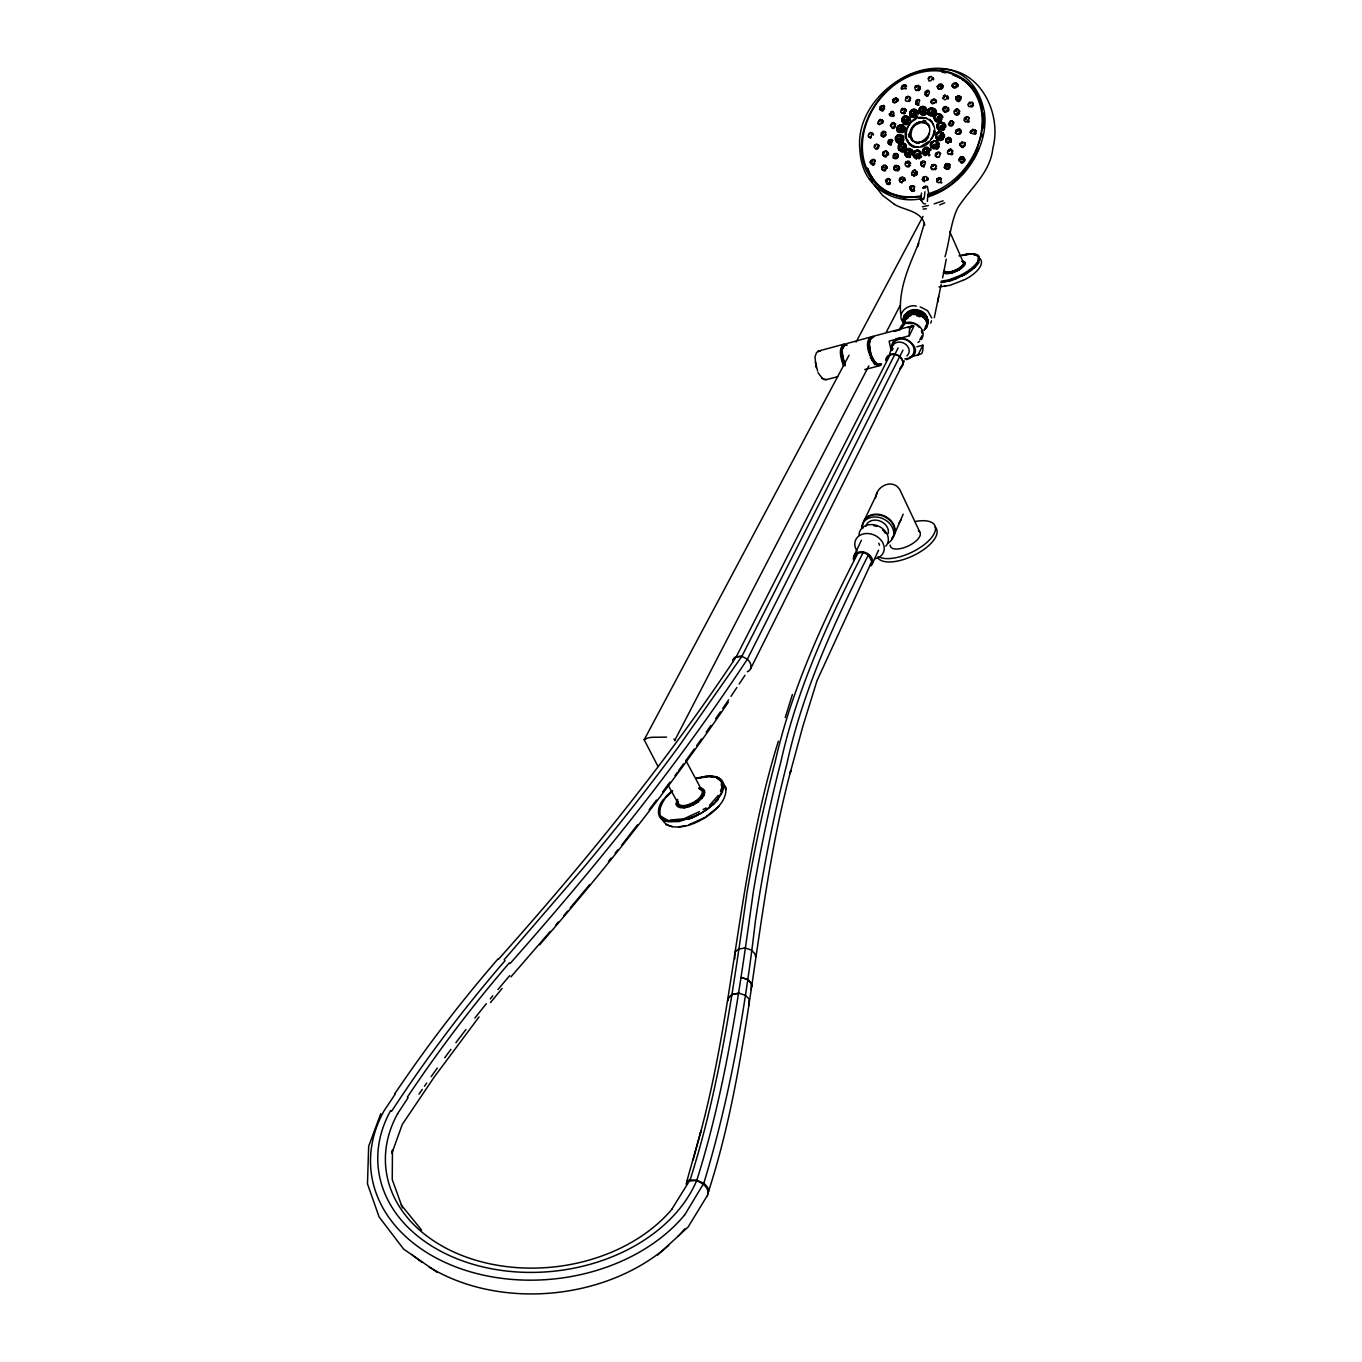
<?xml version="1.0" encoding="UTF-8"?>
<svg xmlns="http://www.w3.org/2000/svg" width="1362" height="1362" viewBox="0 0 1362 1362"><rect width="100%" height="100%" fill="white"/><g stroke="black" fill="none" stroke-linecap="round" stroke-linejoin="round"><path stroke-width="1.5" d="M926.807 92.173L926.603 92.548M869.926 133.868L869.722 134.446M893.864 169.552L894.783 165.738L896.349 165.245L898.443 166.998L897.711 169.297L895.157 170.233L893.864 168.037L894.783 165.738L897.813 165.704M894.289 100.516C893.097 97.979 896.247 101.197 893.864 100.158M897.66 155.047L897.643 156.545L896.928 153.583L894.17 153.583M937.686 86.521L937.669 87.423L938.673 84.563L940.393 83.848L942.044 84.291L942.674 86.164L939.422 88.905L938.026 88.734L937.243 86.521L938.129 85.636M723.562 785.176C723.188 776.068 711.1 775.165 704.239 776.834M953.945 111.565L954.439 113.591L956.175 114.153L958.814 112.45L958.388 109.437L956.43 108.926L954.319 110.662M933.311 79.371L933.004 77.753M955.835 99.392L955.783 97.145L955.835 99.392L957.588 100.533L960.874 98.064L959.069 100.124M922.636 152.97L924.577 148.22L926.824 147.334L929.82 148.918L929.071 153.923L925.019 155.677L922.636 152.97L923.811 154.876M927.386 201.44L927.794 194.153L937.754 190.271A67.606 54.786 -52.1 0 0 969.591 85.874A67.606 54.786 -52.1 0 0 869.926 114.851A67.606 54.786 -52.1 0 0 915.843 196.639L921.529 195.839M885.555 180.312L886.696 183.734L889.556 182.9L889.778 179.648L887.973 178.422L885.675 181.027L886.645 179.256M940.274 136.149L939.184 135.213L939.286 136.609L940.87 136.506L939.286 136.609M925.632 93.689L926.586 95.8L928.339 95.732M931.097 112.723C934.451 110.611 928.441 112.076 932.272 113.131M908.794 153.889L907.807 152.476L909.476 152.306M920.627 162.316L921.631 166.028L924.117 165.364L925.19 163.661L924.423 161.142L922.636 160.886L920.678 163.099L921.138 162.163M929.65 78.162L929.31 77.379L929.429 78.502M880.465 364.437L879.443 365.22A14.488 5.857 75.4 0 1 876.362 364.029L871.305 355.822A12.581 5.125 75.4 0 1 870.233 352.349L869.228 342.747M869.279 344.722L869.722 340.398M940.018 116.315L937.992 119.584M899.414 147.624L901.423 144.372M910.344 134.225L910.514 136.251L909.322 136.796L908.505 134.361L910.344 134.225L908.505 134.361M923.436 179.392L924.27 181.912M947.339 97.298L945.058 95.102L942.555 98.217L945.058 99.869L947.033 98.251L947.424 95.834M955.681 86.828L956.975 85.295L954.2 87.577L952.004 86.266L952.447 84.819M980.129 258.644C986.122 265.913 970.987 277.252 962.832 280.436M921.001 153.31L919.197 157.294L916.32 158.503L913.97 157.107L913.272 154.212L915.332 150.893L918.652 150.229L920.644 151.897L920.423 155.711M869.024 344.892L869.892 339.819L872.174 337.572L869.875 339.819M952.276 84.274L952.481 86.487L954.796 87.287L953.86 87.355M868.411 345.846L868.581 342.969M924.049 179.086L924.117 177.945L924.1 179.256M945.603 140.678L945.909 142.091L946.062 138.856L948.82 137.187M927.982 180.005L927.13 177.486M885.538 155.864L882.985 154.893L883.053 152.203L886.594 150.978L887.53 152.987L885.538 155.864L882.661 155.064L883.053 152.203M903.517 320.564C904.266 304.952 934.672 313.924 925.768 327.289M948.752 123.465L949.433 125.679L951.204 126.07A2.724 2.264 -46.5 0 0 953.519 123.959M941.534 126.291L940.274 125.644L941.976 126.972L940.904 126.836M870.59 161.176L871.169 163.832L870.182 162.146L871.101 160.256L873.553 159.235L875.034 160.665L873.825 163.542L870.727 163.712M898.648 139.06C899.38 135.485 902.138 141.478 898.648 139.06L900.691 138.737M903.449 320.87C903.278 311.779 915.264 311.149 921.478 314.179M677.067 801.418L677.459 805.18C686.788 810.73 703.32 801.639 703.711 790.845L699.2 788.206M870.914 136.949L869.024 137.341L868.292 135.791L869.024 137.341L870.914 136.949L872.327 132.914L870.097 132.472L868.377 134.429M889.488 115.072L891.293 111.65L892.91 111.565L894.017 113.148L891.855 116.196L889.897 115.804L889.25 113.727M723.648 789.041L723.988 786.538M934.451 116.706L934.281 118.63L936.494 120.145L939.712 118.307L940.24 115.242L936.835 114.016A3.269 2.656 -51.5 0 0 934.434 116.706L935.558 119.55L938.707 119.039L939.95 117.081L938.929 114.067M956.941 85.84L955.92 82.639L953.196 83.388M904.181 146.67L904.351 144.747L902.172 143.214L898.988 145.019L899.056 150.212L898.579 148.117L901.797 149.326A3.252 2.639 -52.8 0 0 904.181 146.67L903.125 143.827L900.112 144.423L898.886 146.381L899.72 149.258M959.648 144.985L961.895 141.699L964.858 143.47L964.483 145.308L961.708 146.636L959.648 144.985L959.784 143.487M723.58 786.351L722.388 792.343L717.536 799.358M892.093 122.784L895.26 123.789L895.106 125.662L892.416 127.602L890.646 126.07L891.071 124.112L890.271 125.593M880.993 109.879C877.486 108.977 884.517 110.901 884.159 107.223L883.734 105.487C885.606 106.985 880.908 110.867 882.729 109.318M916.541 101.758L917.001 100.771L917.273 102.286M950.455 122.495C948.344 124.146 950.863 120.673 950.897 123.346M965.607 118.988L965.913 117.932L966.339 119.43M889.028 141.444L889.846 140.848L888.96 140.729A2.69 2.094 -57.1 0 0 888.347 141.699L888.501 143.606A2.69 2.094 -57.1 0 0 890.867 144.304L892.587 140.456A2.69 2.094 -57.1 0 0 890.476 139.52M922.636 162.521L921.682 162.997L923.147 162.793M931.71 113.199L931.744 111.122M946.011 163.883L944.462 167.594L947.135 168.582L949.433 167.185L949.689 164.836L946.913 163.525L944.785 164.819L944.462 167.594L945.466 168.173A2.656 2.281 -54 0 0 948.871 168.769M882.253 121.933L882.031 119.771L880.856 124.027L877.707 123.55L879.529 124.47M677.408 802.116L677.561 800.822M905.117 110.594L905.372 109.13L902.444 108.432L900.571 111.837L902.019 113.301L903.346 112.791L905.372 109.13M932.664 169.416L931.233 167.305L932 164.87L934.519 164.444L935.966 166.59L934.553 169.348L932.051 169.535L930.91 167.935L932 164.87M936.477 156.936L935.456 154.553L937.277 152.391L939.814 152.731L939.916 155.626L938.503 157.073L939.303 156.477L937.379 157.175L935.285 156.085L935.847 153.089L939.133 152.033M967.139 121.456L968.944 117.983L966.697 116.604L964.432 117.966L963.956 120.299L965.556 121.627L968.893 120.946M885.368 134.583L884.074 136.064L881.418 135.979L881.35 132.88L882.985 131.314L885.062 131.739L885.368 134.583L884.04 136.268M924.27 197.677L924.968 191.753M968.757 119.567L968.944 117.983M693.139 1159.93L701.055 1130.647L686.584 1182.131A12.428 7.661 33.5 0 1 690.108 1179.815L696.765 1180.394L703.831 1183.186L707.678 1187.323L708.615 1190.746L707.746 1193.895C752.845 1056.299 753.509 909.799 790.828 770.483L790.028 773.497L802.984 725.878L816.996 680.711L871.748 561.604L868.428 554.879L863.202 552.444L857.907 553.074L854.978 555.764L854.229 558.59M891.889 113.727L890.646 112.825L891.463 114.17M905.407 100.175L906.292 97.025L908.182 96.191M917.018 155.234L917.954 153.804L918.516 154.587L916.643 154.927L917.171 153.378L918.516 154.587M909.986 134.004C909.799 126.649 918.09 119.209 925.053 122.631L925.428 120.912L923.504 120.418L922.891 121.695M842.278 350.834L842.533 355.38M390.673 1110.524A163.763 121.065 -5.9 0 0 484.395 1267.273A163.763 121.065 -5.9 0 0 696.765 1180.394C726.474 1086.365 739.804 988.523 753.407 891.208C760.83 847.573 769.939 804.227 780.988 761.358C797.281 687.674 829.186 619.438 863.202 552.444M700.221 1133.797C735.088 1004.662 738.425 869.211 778.366 741.166M975.311 132.386L975.584 130.548L972.74 129.22L970.067 132.165L973.37 134.004L975.584 130.548M978.376 258.167L977.541 260.993M979.074 258.422L979.091 259.955C974.477 270.272 962.713 275.056 952.94 279.176A28.483 10.232 -24.4 0 1 945.551 281.321L941.176 282.036M919.146 88.019L918.431 85.295L915.179 86.3L915.996 85.687M897.456 127.875L897.286 128.93A3.03 2.435 -52.5 0 0 901.933 129.765L902.393 126.666L900.912 125.525L898.869 126.036L896.894 129.373L897.558 131.842L901.44 132.506L904.181 129.271L902.989 125.202L898.562 126.07M936.426 144.866L936.443 142.635A3.286 2.673 -52.1 0 0 933.838 141.256L932 141.903L930.604 144.849L932.408 147.454L935.353 146.721L936.426 144.866L933.719 147.147L931.812 146.67L931.182 143.606L933.838 141.256M908.199 153.446L908.982 151.897M932.953 103.699L934.86 102.644L932.102 103.682L930.978 100.924M896.741 98.456L897.337 99.92L896.026 98.132L893.183 99.784L892.995 101.946L895.055 102.763L897.013 101.418L897.507 98.83L896.026 97.792L892.91 99.528L893.387 102.508M841.478 350.783L841.716 349.421M921.512 193.064L920.44 199.533L922.67 202.478M905.645 162.01L908.829 161.125C911.212 164.41 906.854 167.918 905.747 165.772L904.981 164.087M946.267 259.138L942.606 277.848M928.033 78.332L928.969 81.039L930.91 80.698L932.783 78.128L931.455 76.459L928.816 77.123M924.321 223.47L917.477 246.454L918.686 243.372C909.135 265.658 898.443 288.863 900.657 313.737M955.749 98.643L956.362 96.838M904.504 320.598L904.811 318.946M941.125 284.709L934.281 317.669M882.661 155.064L882.951 153.514M907.501 314.622L903.483 319.338L903.619 323.662M937.652 302.092L938.741 296.473M931.659 145.019L931.863 143.98M842.108 350.034L843.418 345.744M903.602 323.935L903.091 321.381C902.019 304.492 933.191 309.991 926.654 325.007M897.507 98.83L896.622 101.69L894.119 102.797M884.653 153.055L884.449 153.055M913.885 114.51L913.902 112.484L912.915 113.659L914.498 114.442L913.323 114.05M927.539 152.391C927.777 148.526 923.776 153.242 927.539 152.391L925.751 151.965M913.493 154.757L914.464 151.914M869.279 342.066L870.114 339.376A14.488 5.857 75.4 0 1 873.195 337.044M869.501 341.879L869.756 340.653M936.75 126.989L939.439 122.563L944.104 123.108C946.249 126.189 942.896 130.633 939.337 130.003L937.584 128.981L937.056 125.593M952.481 152.135L950.727 149.088L949.042 149.565L947.322 152.459L948.633 154.264M944.462 167.594L944.683 166.539L945.466 168.173M962.253 143.419L961.334 143.18L961.878 143.963M923.896 188.007C924.56 185.181 928.135 185.351 925.121 188.092M906.973 162.623C905.134 163.491 908.641 163.27 906.717 163.372M914.413 187.905L912.71 190.459L909.782 189.182L909.731 187.003L911.399 185.726L913.817 185.743L914.362 187.122M955.477 132.574L956.056 130.071L959.972 129.067L960.925 131.552L959.682 133.612L957.265 134.021L955.477 132.574L957.163 129.577L955.92 131.11L956.396 133.578M907.058 98.387L907.756 98.268M943.253 136.932L943.355 133.272L940.716 131.722L937.856 132.506L935.677 135.859L936 138.226L939.167 139.86L942.998 137.426L942.913 132.999L943.662 135.23M874.659 162.146L874.234 159.609M937.924 123.908L938.129 128.266L941.517 127.96L943.253 125.151L941.023 122.359A3.286 2.656 -51.7 0 0 937.924 123.908L936.988 125.747L938.81 128.198L942.827 125.951M970.238 103.665L969.233 103.597L970.527 103.495M958.865 159.967L960.499 156.97L962.049 156.953L963.428 157.294L963.326 160.852L961.623 162.01L959.24 161.091L959.444 158.162L961.129 157.09L960.227 157.515M886.236 166.862L885.334 165.398L885.606 168.633L883.461 170.403L884.823 169.518M909.663 99.443C906.956 103.75 912.131 95.868 908.743 96.617L906.224 97.621M945.007 256.754C949.723 240.682 950.353 223.453 957.588 208.114C969.863 188.535 990.242 173.195 992.83 148.39C1002.091 113.795 980.487 68.441 940.904 69.104M943.866 137L943.236 133.238M921.972 335.716L919.81 339.904M727.836 1000.798L728.67 997.648L732.228 994.43L738.936 993.221L745.525 995.35L749.1 999.078L749.1 1005.496M751.245 989.561L751.262 983.16L747.704 979.482L741.115 977.422L747.704 979.516L751.245 983.228L752.096 986.48M939.763 85.619C937.533 86.862 940.427 83.899 940.155 86.453M842.482 348.485L843.759 345.148M936.869 179.597L937.396 178.677L936.869 181.538L938.622 182.831L940.733 181.81L941.346 178.967L939.065 177.622L936.75 179.018L937.311 182.287M684.558 1215.176L703.831 1183.186C729.811 1097.857 745.099 1009.787 755.365 921.308C763.299 868.275 773.667 815.583 786.93 763.622C802.967 690.023 834.651 621.838 868.428 554.879M936.171 102.78L936.443 101.827M686.022 1183.987L690.108 1179.815C719.987 1086.382 733.233 989.101 747.04 892.365C754.599 848.662 763.844 805.248 775.029 762.328C791.56 688.491 823.652 620.153 857.907 553.074M903.602 180.516L903.534 177.707L900.333 177.554L899.295 179.444L899.976 181.555L902.104 181.844L903.891 180.261L902.938 181.282M937.771 118.443L937.618 116.86L937.345 118.171L939.303 118.119L937.618 116.86M934.247 145.649L935.541 144.627L934.877 146.194L933.804 144.491L935.541 144.627M903.466 147.011L903.142 148.083L901.661 147.794L901.797 146.415L903.466 147.011L901.797 146.415M926.926 152.016L926.79 150.688M935.847 113.421L935.847 110.237A4.341 3.473 -49.1 0 0 934.536 108.994L932.612 108.739M785.227 717.587L792.361 694.603M905.713 120.622L906.207 119.124L905.032 119.652L906.275 121.082L905.151 120.503M914.702 153.14L915.587 156.358M937.907 146.126C940.921 139.196 929.344 139.673 930.552 146.143L933.838 149.003L937.192 147.675L937.907 146.126L936.358 148.135L937.192 147.675M970.783 133.357L970.765 130.667M904.351 322.896L905.594 319.627L908.471 317.584M916.524 172.174L915.843 174.319L912.097 175.102L911.553 172.821L913.255 170.403L914.838 169.944L916.524 172.174L914.838 169.944M905.168 315.848C908.369 305.718 926.296 308.748 927.318 318.929M925.156 327.374L925.802 325.45M883.257 133.118L882.338 132.846L882.882 133.544M903.227 84.784L905.594 85.329L904.76 88.581L901.712 88.956L902.07 85.636M923.657 110.271L922.278 111.054L922.721 109.709L924.202 110.68L923.419 109.777M947.697 98.898L947.56 96.31M964.483 145.308L964.824 144.355L963.666 146.075M886.917 154.434L886.985 151.846L885.658 151.097L887.53 152.987M875.596 497.896C876.566 484.549 895.192 477.721 900.861 491.886L919.878 532.202M893.966 535.402L903.193 514.189M899.38 139.367L900.146 138.362M380.764 1113.639L368.659 1146.327L367.485 1183.85L379.096 1216.93L403.612 1249.09L437.236 1272.329M930.706 323.1L931.54 320.836M947.833 142.755L950.063 141.137L950.284 138.073M926.688 325.195C929.565 320.359 925.905 314.945 921.563 312.579L913.749 311.047L908.148 312.324L904.045 316.376L904.964 314.69M922.108 179.171L923.419 181.299L926.637 180.261L927.25 178.745L925.837 176.498L923.64 177.009L922.5 179.716L923.027 177.111M901.286 128.505L900.418 129.56C903.057 131.501 901.15 126.019 899.856 129.032L900.946 130.139M900.725 328.889L904.504 324.326M925.053 122.631L925.428 120.912M923.402 188.331L924.117 186.662M849.054 355.21L644.175 739.804L658.101 766.602M912.472 154.808L913.051 152.782A4.273 3.49 -56.6 0 0 912.063 150.024L909.39 149.292M958.78 111.871L957.588 113.489M872.208 564.021L878.575 550.163M881.589 363.977L881.18 364.846A15.05 6.078 75.5 0 1 879.069 365.68L873.927 361.356L870.199 352.349A12.598 5.125 75.3 0 1 869.535 348.791L869.262 346.203M888.96 140.729L890.135 141.852M863.9 521.033L877.451 492.755M853.821 556.19L861.414 540.288M903.483 319.338L904.3 317.635M932.102 79.49L932.783 78.128M899.839 328.548C905.321 314.367 929.667 326.608 921.41 339.53M897.592 156.051L894.647 158.23L893.302 157.873L893.046 155.234M926.637 180.261L926.858 177.4M910.003 357.031L918.056 354.92L922.857 345.182L916.83 346.782M881.146 106.951L881.146 106.815M750.598 668.759L904.3 360.947M944.615 111.837L942.606 109.335L943.866 107.189L945.705 106.389L947.986 107.99M902.955 350.119L747.363 659.191C676.591 766.84 595.364 867.168 510.069 963.547M909.305 335.75L913.97 326.012A15.135 5.925 75.4 0 0 911.706 326.08L910.071 328.208A15.135 5.925 75.4 0 0 909.22 334.065L909.305 335.75L889.114 341.13L891.14 350.545M504.178 959.716L583.447 867.815A7195.974 1833.014 -20 0 0 678.957 746.223L741.898 656.297L898.137 347.923M910.65 111.65L910.497 116.179C911.587 119.226 918.533 115.94 917.154 110.901L915.179 109.198L911.672 110.373M948.071 168.224L949.433 166.573L948.684 163.9M498.543 959.206C583.94 863.491 665.235 763.793 736.246 656.842L890.339 354.29M917.103 87.117L915.587 86.776L916.575 86.47M888.433 140.354L888.16 143.316L890.867 143.759L892.195 140.218L889.199 139.605M842.55 348.859L843.912 346.425M674.599 740.707L868.854 365.85M886.424 331.936L900.095 305.565M915.911 100.737L915.656 104.074L918.686 103.699L919.708 100.328L916.643 100.022M905.594 98.353L906.292 97.025M856.051 342.083L923.01 216.388M703.592 795.885L704.239 794.744L703.592 795.885A15.68 7.44 -28.7 0 1 701.788 798.387L702.366 797.757L697.003 802.593A15.68 7.44 -28.7 0 1 692.764 805.078L693.667 804.67L689.172 806.576A15.68 7.44 -28.7 0 1 686.533 807.325L687.384 807.172L684.013 807.802L684.848 807.649A15.68 7.44 -28.7 0 1 676.301 803.733L676.778 805.64L676.301 803.222A15.68 7.44 -28.7 0 1 677.476 799.749M919.52 89.279L919.98 88.411M938.52 118.749L938.758 117.404M936.579 168.207L935.285 169.773M700.085 798.285L703.201 793.212L702.775 790.3L700.426 788.496M939.916 137.068L940.291 135.315M954.132 84.325L954.353 84.342M959.921 99.477L960.414 96.651L957.52 95.595M941.874 87.508L941.959 84.665L938.844 84.87M940.257 137.579L937.499 137.954L936.222 135.247L937.362 133.289L940.325 132.506A3.218 2.622 -52.2 0 1 941.244 136.319L940.069 137.545M923.283 122.154L923.504 120.418M930.893 139.486C944.343 123.738 918.584 107.24 909.033 124.998C895.549 140.695 921.325 157.26 930.893 139.486A15.884 12.854 -52.1 0 0 933.991 130.684M942.606 109.335L943.866 107.189M948.241 139.894L946.743 139.571L947.748 139.247M895.958 137.681L896.86 136.183M902.529 147.692L902.785 146.381M898.392 168.071L898.392 169.892L895.873 170.761A2.605 2.128 -59.3 0 1 895.174 170.284M842.431 347.191L845.019 344.978M909.067 165.091L909.493 162.282L907.501 161.261M707.218 1195.751L688.15 1226.958L657.693 1254.998M671.909 1209.116L690.108 1179.815M910.48 100.09L909.152 101.588M898.665 523.638L901.338 519.365M941.993 119.192L941.431 120.094A4.307 3.524 -48.1 0 1 938.81 121.848M978.972 262.457L977.814 264.143M925.734 327.51L927.522 323.288L926.262 318.453L924.219 316.052M900.946 88.036L901.712 88.956M397.636 1113.605L408.072 1097.772M924.1 111.156L922.653 111.02L923.93 110.203M747.551 671.466L747.363 671.755A9.857 7.287 33.8 0 0 747.363 659.191L741.898 656.297L736.246 656.842A9.823 7.508 26.8 0 0 733.216 659.548M395.252 1094.009L384.05 1110.847A171.067 126.564 -5.9 0 0 461.207 1268.89A171.067 126.564 -5.9 0 0 684.49 1215.142M728.67 699.83L722.779 708.444M731.002 696.322L736.842 687.555M739.174 684.03L745.014 675.263M905.849 89.058L906.428 88.207M926.483 113.523L927.199 112.45M893.029 116.536L894.357 115.123M916.149 175.136L916.558 171.544M706.214 732.194L710.947 725.401M715.68 718.625L720.413 711.832M728.278 702.298C670.41 786.878 606.822 867.441 539.641 944.802M913.544 189.948L914.157 189.08L912.71 190.459M871.901 336.772L869.092 340.977A14.029 5.669 75.4 0 0 870.352 355.107M718.302 795.34L709.466 805.368M663.481 799.664C657.999 805.385 655.292 817.268 664.469 820.894M678.634 770.62L683.452 763.963M685.852 760.626L694.262 748.981M696.68 745.644L701.481 738.987M973.098 104.516L971.753 106.372L968.791 106.508L967.837 104.602L969.438 102.201L972.536 102.405L973.098 104.516L972.298 102.49L972.843 104.602L970.204 106.73M910.514 136.251L908.743 136.506L910.139 136.132C916.081 153.395 939.984 130.718 924.866 122.239M905.1 318.47L911.263 314.401L917.852 314.469L911.433 314.077L906.462 316.393M882.899 133.289L883.274 134.123M926.296 138.294L926.5 139.928L925.326 141.001L924.475 140.031M649.129 809.828L656.518 800.039M662.664 791.884L670.053 782.077M674.973 775.557L677.425 772.288M664.894 798.694C641.621 834.804 703.916 819.396 713.416 803.12M927.692 137.358L922.704 141.631L917.341 142.601A10.845 8.785 -52.1 0 1 912.71 140.218L910.752 135.434L911.842 129.713A10.845 8.785 -52.1 0 1 915.826 124.759L921.052 122.529L926.5 123.636A10.845 8.785 -52.1 0 1 929.599 127.926M894.221 167.049L895.192 165.806M927.335 151.148L926.33 152.459M479.032 1016.937L434.189 1077.087L402.301 1124.399L391.847 1153.376L392.46 1150.124L392.239 1179.56L402.454 1207.839M621.787 844.934L637.416 824.878M700.477 813.778L713.058 804.567L718.557 798.915L716.037 801.826M926.586 92.31L926.773 93.178M916.643 154.927L917.954 154.229M940.052 126.377L941.585 125.508M937.311 154.366L936.75 153.634L937.669 153.906M913.885 114.016L913.902 112.484M608.439 861.414L611.112 858.128M615.113 853.174L617.786 849.871M490.524 1002.551L502.118 988.437M715.22 801.333C721.656 795.663 727.495 781.618 716.395 777.668M563.647 915.775L567.562 911.076M570.167 907.96L589.746 884.5M720.498 791.203L722.728 785.21L720.941 781.26L715.799 777.293L708.955 776.119M962.832 265.777L964.126 263.121L962.219 261.3M550.248 931.421L510.937 976.86M555.645 925.156L558.335 922.023M916.779 116.809L917.613 115.838M905.202 163.031L906.666 161.601M899.856 129.032L900.946 129.509L900.793 128.062M934.553 169.348L935.302 168.496L933.464 169.586M888.109 183.683L889.641 182.44M893.761 127.194L895.055 125.27L893.83 122.478M903.891 318.402C910.855 306.842 935.302 318.623 924.151 330.149M975.311 266.731L973.336 268.62L977.082 265.028M956.43 108.926L958.286 109.76L958.814 112.45M665.916 797.553L672.47 791.169M695.607 816.383L688.082 819.345L699.183 813.914M914.787 87.287L915.315 89.534C918.669 91.748 918.839 84.904 919.912 86.708L920.133 87.508M947.663 150.876L950.727 149.088L952.259 152.135L950.472 154.144L947.611 153.446M665.967 796.736L672.607 790.726M880.329 119.294L877.945 121.95L878.831 124.3A2.605 1.958 -54.5 0 0 879.392 124.725M718.795 806.389L705.022 817.438L689.24 824.606M901.048 109.828L902.444 108.432M644.175 739.804L647.256 738.187A9.823 1.975 -4.6 0 1 651.632 737.302L666.563 737.114M905.764 316.12C910.344 310.536 919.605 311.847 924.236 316.699M874.387 145.155L876.702 144.014L878.201 146.211L875.681 149.054L873.961 146.892M713.126 804.704L714.607 803.24M924.185 329.91C927.914 327.408 927.76 322.317 925.36 318.946C920.32 314.111 911.757 312.051 905.713 316.171M692.271 817.813L693.071 816.945L678.872 821.575L667.806 821.763M946.062 138.856L949.433 137.715L950.557 140.729L948.003 142.533L945.977 141.563M904.096 116.809L902.002 120.384L903.381 123.482C907.109 125.151 911.042 120.026 908.777 116.791L905.015 116.23M870.097 565.247L870.982 564.43M933.838 145.547L935.047 144.219M928.816 141.393L921.087 146.296M728.67 997.648L732.279 994.43L738.868 993.204M922.295 199.329L923.64 198.154M922.585 187.922L924.134 186.986M931.472 100.005L934.945 99.409L935.558 101.707L933.889 103.444M883.649 152.05L884.704 151.182M902.734 146.704L901.389 147.147M960.857 267.156L961.844 266.356M955.818 111.122L956.499 111.752L956.107 110.697M955.971 111.292L955.29 110.662L956.652 111.156M901.372 142.312L902.002 141.818A4.307 3.422 -55.6 0 0 903.517 139.247A4.205 3.32 -55.5 0 0 903.295 136.592A4.324 3.422 -55.7 0 0 902.546 135.655M877.962 365.237L880.856 364.403M917.222 156.358L918.924 154.638A3.269 2.656 -52.7 0 0 918.771 151.386L917.443 150.348L914.566 151.488L913.459 153.225L913.97 156.085L917.222 156.358L914.345 155.83L913.834 153.872L915.775 150.978L918.771 151.386M670.7 792.224C664.605 797.23 658.135 804.755 659.514 813.182M662.477 819.107L666.886 821.133L665.116 821.065M971.021 270.476L972.213 269.557M915.349 152.238L916.217 151.608M923.896 199.09L921.274 200.248M924.679 164.717L923.181 165.772L920.865 164.938M951.238 154.672L952.072 154.076A2.639 2.247 -51.8 0 0 952.685 153.208M697.003 802.593L698.519 801.537L697.787 802.031M914.379 190.595L911.791 191.174L910.65 188.824M697.378 800.584C691.998 804.006 683.707 809.249 677.748 804.448M902.427 110.101L902.427 110.373M895.515 155.847L894.715 154.553L894.698 155.591M947.22 166.351L946.403 165.96L947.322 165.568M936.171 149.241L937.975 147.879A4.341 3.609 -53 0 0 938.98 145.87L939.099 145.002A4.29 3.592 -52.3 0 0 938.435 142.704A4.256 3.558 -51.6 0 0 936.528 141.529M915.826 119.294C903.227 124.061 901.967 147.93 918.209 147.011M917.954 342.39L919.537 341.368M964.126 274.818L965.59 273.932M960.21 267.939L958.082 269.233M914.123 175.375L916.2 171.748M887.343 180.72L887.275 181.776M699.472 811.616L683.724 818.851L670.462 820.026M958.337 270.17L959.58 269.472L958.337 270.17A11.9 4.256 -24.3 0 1 951.527 272.962L950.88 273.132A11.9 4.256 -24.3 0 1 945.807 273.626L945.807 273.626M943.372 96.038L945.058 95.102M925.615 327.629L927.267 326.71M907.892 123.721L907.245 124.078A4.188 3.32 -51.9 0 1 905.185 124.351M846.432 344.756A14.982 6.197 75.3 0 0 843.946 344.177C837.341 349.098 841.614 359.619 843.453 366.072M924.423 114.97L925.53 114.391M703.064 809.539L706.061 807.955M918.788 89.994L915.724 89.722M962.815 280.351L950.131 285.288L939.048 286.905M696.357 815.838L698.417 814.799M961.061 276.367L962.593 275.584M879.069 120.265L881.537 119.805L882.338 121.15M959.342 276.792C971.038 274.63 993.749 250.165 966.645 254.371M884.364 131.399L881.606 133.101L881.418 135.979M818.681 351.498L816.57 352.469L814.97 356.844L816.127 367.621M959.512 277.167L956.175 278.154M902.58 113.046L901.542 112.876L903.346 112.791M884.074 156.289L886.236 155.336M872.361 162.044L872.395 161.074M955.647 270.425L951.544 272.008M949.859 280.947A27.478 10.079 -24.5 0 0 954.711 279.295L957.912 277.865M939.712 204.913L944.666 202.836M903.738 85.806L906.564 86.453M939.252 191.548L928.118 195.515M954.711 279.193L956.328 278.563M934.979 146.721L931.829 145.972M914.702 117.949L915.792 117.524M824.282 379.657L826.717 379.453M941.142 88.258L938.571 88.717L937.243 86.521M871.731 337.691L870.454 338.406C867.168 346.306 870.063 364.982 880.346 364.131C875.885 366.855 872.804 359.806 871.339 356.589M958.218 134.055L960.704 131.552L958.048 129.101M872.378 337.129C864.938 338.099 867.492 350.732 870.182 355.499M817.983 351.192L843.946 344.177M938.333 180.295L938.52 179.222L938.401 180.465M943.117 200.81L934.145 203.874M959.444 129.254L960.925 131.552M902.104 181.844L900.588 182.27L899.346 180.465M928.101 195.209C984.505 182.406 1010.842 80.188 939.491 70.126C878.609 63.401 828.062 159.371 888.909 193.83M928.475 196.775C957.418 187.428 979.329 160.478 984.232 130.65A70.432 56.915 -52.5 0 0 984.42 112.076C966.816 26.27 852.374 81.652 859.882 149.769A70.415 57.187 -51.8 0 0 863.082 166.913C870.761 190.833 898.001 204.266 921.938 198.443M923.181 203.449L925.53 203.925M954.592 278.835L946.777 281.27M909.05 313.754L910.837 313.141M843.997 345.199L846.194 345.097M689.172 806.576L690.074 806.253M939.933 178.371L938.231 179.341A2.69 2.332 -57.5 0 1 940.086 178.337L940.836 178.422M908.948 100.754L907.398 101.265A2.673 2.026 -50.1 0 1 905.407 100.175M908.505 312.664L912.217 311.438M907.603 314.945L910.633 313.941M950.642 279.04C961.674 275.737 972.519 269.625 979.091 259.955L978.222 256.209L972.196 253.877A26.508 9.483 -24.3 0 0 968.74 253.945L961.793 255.035M910.974 315.558L906.173 317.823L904.572 320.291L904.691 324.088M696.884 778.111L712.632 776.357L711.032 776.255M910.191 156.988L907.279 157.039A4.324 3.541 -55.3 0 1 906.377 156.341C902.683 154.059 905.9 147.947 909.867 148.594L911.484 149.479C913.868 152.799 910.378 157.464 906.513 156.851L905.577 155.796M660.962 816.757C670.513 844.729 734.544 809.215 724.822 785.568M902.938 177.179L902.036 176.873M898.256 135.025L902.002 135.11L902.972 136.643C904.062 140.235 899.243 144.593 896.281 141.546L895.634 139.077M949.808 279.789L941.261 281.151M959.001 255.954L960.499 255.511M949.91 280.81L941.023 282.666M929.054 91.101L924.866 91.986L925.121 94.659L927.556 95.051A2.673 2.111 -45.7 0 0 929.412 92.752L928.203 90.25L926.245 90.607M951.544 272.962L952.889 272.57M696.271 778.162L706.503 776.17M906.275 359.636C932.868 351.209 893.268 322.794 891.242 348.502M871.067 336.908L846.228 343.718M912.404 325.824L872.395 336.533L874.081 336.686M894.068 331.477L900.095 329.876M908.131 327.714L912.165 326.642M962.525 255.358L966.833 254.405M825.934 379.76L837.63 376.695M864.7 369.596L878.115 366.089M925.956 95.493L925.121 94.659M892.161 123.108L895.26 123.789M903.517 113.778L904.368 113.574A2.605 2.009 -51.1 0 0 905.304 113.148M917.801 158.077L915.196 158.06M912.353 186.458L914.804 186.969M928.39 205.509L922.38 206.803M962.083 255.511L968.995 254.319M696.901 778.468L702.417 777.242M957.06 97.672C959.512 96.923 955.222 96.838 958.15 98.234M938.095 117.37L938.486 116.757M906.854 323.373L913.579 323.611M918.669 118.154L926.773 118.239M678.753 826.836L685.409 825.678M957.265 134.021L959.682 133.612M900.98 143.061L903.738 143.197L904.998 146.773A4.018 3.269 -52.8 0 1 900.657 150.331L898.477 149.071L898.103 146.398A4.018 3.269 -52.8 0 1 900.98 143.061A4.103 3.252 -55.4 0 1 898.324 142.959M911.331 310.706L917.443 310.502M920.916 197.013L903.772 197.66L887.581 192.774M957.741 95.868L959.069 95.715M949.893 272.4L945.364 272.553L944.053 271.157M888.416 178.745L887.564 178.848L889.778 179.648M918.652 104.908L917.001 104.755M913.749 311.047L920.32 312.579M906.513 156.851L907.569 156.732L906.36 156.392M968.263 254.285L969.557 254.132M939.797 128.249L942.351 126.938L942.691 123.397M736.246 656.842L741.898 656.297M923.061 209.067L926.381 208.761M689.751 1181.024L696.765 1180.394L703.49 1184.395M924.117 166.487L922.38 166.249M927.318 148.322L930.808 149.718M885.845 165.551L883.683 165.04L881.657 167.134L882.184 169.807L884.006 169.995M944.121 286.378L945.62 286.292M891.293 111.65L892.91 111.565M818.749 350.902L820.401 351.055M707.61 776.272L709.33 776.187M938.367 138.022L939.269 138.005M937.345 118.171L938.367 118.154M939.065 177.622L941.534 178.78M896.077 158.23L893.302 157.873M961.708 146.636L962.781 146.568M916.371 306.11C907.177 303.675 895.736 314.145 903.432 322.607M917.494 99.596L919.078 99.681M912.097 175.102L911.621 173.774M714.148 776.561L715.459 776.629M973.013 254.285L976.86 255.188M974.222 254.2L973.166 254.115L975.209 254.353M913.783 312.732L920.201 314.094L924.168 316.988M713.569 776.936L708.921 776.255M672.334 826.751L665.66 824.555M718.132 777.719L716.906 777.259L719.238 778.264M914.43 175.919L912.88 175.204M869.041 136.983L870.097 137.204M876.805 365.833L877.775 366.055M825.1 379.334L822.495 378.687L818 372.643M923.998 120.929L925.802 121.371M941.244 136.319L941.976 134.48L940.512 132.063L937.039 132.931L935.745 135.298L937.226 138.311L938.929 138.379L941.517 136.387L940.887 133.272M936.12 119.498L937.005 119.737M902.393 144.219L903.261 144.457M945.807 106.713L947.731 108.637L946.198 111.207L943.645 111.207L942.93 109.249M962.27 261.334L964.483 262.423C962.934 269.778 950.625 275.209 943.9 271.94M933.311 98.932L934.945 99.409M699.217 788.598L702.179 790.999A13.586 6.452 -28.7 0 1 694.228 801.997L688.099 804.772A13.586 6.452 -28.7 0 1 680.285 805.197L678.191 803.648L668.146 785.125M918.056 354.92L921.665 353.643A15.135 5.925 75.4 0 0 922.925 348.893L922.857 345.182M877.417 365.135L879.069 365.68M892.842 115.617L893.795 115.94M916.813 104.278L915.656 104.074M916.507 315.661L919.98 316.852M904.606 84.682L905.764 85.091M952.566 74.638L961.334 78.349L968.076 82.929M921.512 312.375L926.16 316.478M920.167 306.825L927.573 310.689L931.744 317.959M899.976 181.555L901.252 182.048M896.928 153.583L893.778 154.4L893.932 157.941M666.614 819.686L661.234 816.502M962.049 156.953L963.428 157.294M882.61 136.268L881.486 135.366M883.104 170.046L881.861 169.058M885.181 165.534L885.913 165.858A2.605 2.077 -61 0 1 886.492 168.343M922.244 115.14L920.116 112.416M954.439 113.591L956.107 114.374M894.272 204.317C904.572 210.531 921.87 210.667 924.764 225.053M950.472 149.36L951.68 149.956M914.889 324.105L916.149 324.752M899.056 150.212C902.7 153.276 907.722 147.658 905.236 144.066L903.142 142.976L900.435 143.861L898.392 148.833M909.527 97.298L910.65 98.336M927.096 317.584L926.62 323.764C929.293 318.521 924.696 312.971 919.844 311.217L925.104 314.69M925.326 141.001L924.798 140.116M935.319 165.125L936.596 166.3M920.559 312.409L923.538 314.145M918.192 312.868C922.619 314.758 928.033 318.197 927.471 323.713M951.561 150.041L952.327 150.501A2.656 2.264 -51.4 0 1 952.991 151.165M909.135 153.004L909.254 152.34M908.624 116.826L910.156 118.715A4.256 3.337 -51.6 0 1 910.02 120.963M966.697 116.604L967.718 117.268M894.442 204.351L882.559 195.311L874.302 185.113M916.2 158.826L914.43 155.489M936.222 135.247L937.584 137.698M921.631 311.949L923.147 313.039M925.258 315.065L923.198 313.481L924.849 315.201M977.303 255.528L978.818 257.656M945.432 108.585C945.228 109.777 943.56 108.279 944.973 108.279M673.986 739.004L674.803 740.281M917.341 325.518L919.384 327.391M879.035 186.577L882.763 189.727M821.797 377.768L822.767 378.585M904.266 108.381L905.219 109.743M934.979 109.335L931.744 107.717C928.237 107.751 925.802 112.791 929.003 114.97L931.71 114.936L934.315 111.429L932.817 108.041L929.412 109.181L927.828 113.965L930.604 116.008L934.417 114.016L934.979 109.335A4.12 3.32 -47.8 0 0 933.362 109.113M874.949 364.88L870.233 357.15M875.766 364.335L872.191 359.943M971.889 86.538L974.051 88.99M875.783 182.797L877.962 185.317M967.82 116.877L968.91 118.188M401.211 1204.91L421.607 1230.107M874.676 362.224L875.511 363.279M930.825 101.878L930.91 102.678M924.73 318.572L926.432 321.04M874.71 181.538L870.267 174.285M870.403 178.507L872.361 181.997M685.801 760.388L701.839 790.266M941.942 115.361L942.453 117.592M817.643 371.06L815.412 362.105M870.182 162.146L870.658 163.117M944.53 270.817A10.3 3.677 -24.3 0 0 953.349 270.919L954.558 270.459A10.3 3.677 -24.3 0 0 959.069 268.11L960.04 267.446A10.3 3.677 -24.3 0 0 963.411 262.56L962.815 261.827A10.3 3.677 -24.3 0 0 962.304 261.572M949.689 231.489L963.411 262.56M917.988 111.497L918.346 114.136A4.103 3.235 -50.2 0 0 917.75 111.361M845.172 365.782L842.942 359.534L842.039 350.817A14.012 5.788 75.3 0 1 846.806 344.909M678.191 803.648L677.867 802.899A13.586 6.452 -28.7 0 1 677.782 801.162M844.815 363.892L842.465 354.92M867.645 168.19L869.484 172.787M871.374 356.589L869.245 344.603M844.389 364.522L842.38 357.065M953.23 122.597L952.242 121.048L950.353 120.997L948.412 124.385L951.732 125.355L953.349 122.035A2.724 2.264 -46.5 0 0 950.761 121.218M843.18 362.258L843.725 363.892M921.478 330.813L922.057 333.281M883.734 105.487L880.124 106.372L879.767 109.675M927.335 186.373L928.816 193.915M734.799 958.797L734.782 952.43L738.272 949.195L744.81 947.935L751.33 949.995L754.837 953.672L755.672 956.924M723.58 783.439L724.005 785.397M874.727 160.341L874.864 161.244M725.708 787.032L726.082 789.534M982.989 112.927L983.79 122.12A67.691 54.872 -52.1 0 1 983.534 128.011M721.298 783.899L721.537 786.129M909.186 134.77L909.322 136.796M970.459 131.637L970.476 132.608M975.396 131.739L974.937 129.884A2.673 2.281 -45.7 0 1 975.975 131.263M917.001 310.876A11.151 9.466 26.5 0 1 927.011 317.397A11.151 9.466 26.5 0 1 925.888 327.663M879.903 364.233A14.029 5.669 75.4 0 1 873.093 360.981A14.148 5.72 75.4 0 1 870.335 355.073M703.916 795.289A15.68 7.44 -28.7 0 0 704.529 790.964L704.358 790.522A15.68 7.44 -28.7 0 0 701.685 788.36L701.107 788.189A15.68 7.44 -28.7 0 0 699.166 787.917M703.388 790.964A14.624 6.946 -28.7 0 1 690.5 805.453A14.624 6.946 -28.7 0 1 677.544 801.248M699.183 788.581A14.624 6.946 -28.7 0 1 703.184 790.573M699.387 787.9A14.624 6.946 -28.7 0 1 700.732 797.349A14.624 6.946 -28.7 0 1 683.792 806.287A14.624 6.946 -28.7 0 1 677.595 799.375M904.845 358.853A11.339 9.534 26.6 0 0 914.089 349.762A11.339 9.534 26.6 0 0 903.653 339.189A11.339 9.534 26.6 0 0 892.229 346.084L892.11 347.293A11.339 9.534 26.6 0 0 892.382 349.779M958.967 269.812A11.9 4.256 -24.3 0 0 962.287 261.198A11.1 3.967 -24.3 0 1 957.452 269.472A11.1 3.967 -24.3 0 1 943.764 270.936M945.381 273.558A11.9 4.256 -24.3 0 1 943.491 272.434M962.151 261.606A11.1 3.967 -24.3 0 1 958.627 269.608A11.1 3.967 -24.3 0 1 944.207 272.042M845.053 365.254A14.012 5.788 75.3 0 1 842.142 350.613M844.27 365.476A14.063 5.806 75.3 0 1 841.41 350.102A14.063 5.806 75.3 0 1 846.841 345.454M853.702 560.821A9.977 7.934 25.1 0 1 864.598 552.223A9.977 7.934 25.1 0 1 870.999 565.894M878.813 543.251A9.926 7.917 25.1 0 1 879.46 545.209M885.743 360.521A8.989 7.542 26.7 0 1 898.324 355.38A8.989 7.542 26.7 0 1 899.976 368.574M900.418 367.791A8.564 7.168 26.7 0 0 902.104 365.748L903.176 363.228L902.308 360.419A8.564 7.168 26.7 0 0 893.966 354.426A8.564 7.168 26.7 0 0 886.356 359.262M892.008 350.085A8.921 7.491 26.6 0 1 903.023 342.781A8.921 7.491 26.6 0 1 906.854 355.925M856.953 550.963A15.22 12.156 25.1 0 1 862.452 534.176A15.22 12.156 25.1 0 1 882.763 542.757A15.22 12.156 25.1 0 1 875.255 558.692M859.064 534.84A15.152 12.122 25.1 0 1 878.235 526.038A15.152 12.122 25.1 0 1 885.777 546.196M889.795 353.882A8.342 6.997 26.6 0 1 893.217 348.621M873.995 525.766A13.807 11.049 25.1 0 1 876.651 526.43M882.712 530.073A13.807 11.049 25.1 0 1 885.351 533.342M865.806 526.396A11.815 9.483 25 0 1 879.358 520.795A11.815 9.483 25 0 1 888.16 533.734M394.861 1093.635A5121.903 2641.463 46.8 0 1 498.134 958.797M391.541 1111.341A5084.363 2626.311 46.7 0 1 505.098 960.636M419.019 1094.163A4965.018 2583.084 46.8 0 1 422.288 1089.396M424.467 1086.229A4965.018 2583.084 46.8 0 1 426.664 1083.096M431.175 1076.661A4965.018 2583.084 46.8 0 1 437.304 1068.029M444.71 1057.797A4965.018 2583.084 46.8 0 1 450.924 1049.37M455.93 1042.679A4965.018 2583.084 46.8 0 1 465.991 1029.468M474.861 1018.078A4965.018 2583.084 46.8 0 1 486.37 1003.675M490.235 998.925A4965.018 2583.084 46.8 0 1 492.806 995.775M497.981 989.527A4965.018 2583.084 46.8 0 1 509.711 975.635M407.374 1097.125A5022.188 2600.143 46.6 0 1 509.354 962.832M703.626 1184.446A12.428 7.661 33.5 0 1 707.338 1195.802M684.745 1228.83A170.386 126.734 -6 0 1 677.901 1236.492M668.691 1245.328A170.386 126.734 -6 0 1 428.775 1266.745M421.658 1262.046A170.386 126.734 -6 0 1 411.784 1254.453M671.977 1209.15A156.307 115.617 -5.9 0 1 468.136 1257.756A156.307 115.617 -5.9 0 1 397.67 1113.605M732.841 661.949A9.857 7.287 33.8 0 1 736.45 656.552M918.38 530.908A16.378 7.082 -25.3 0 1 909.084 545.583A16.378 7.082 -25.3 0 1 890.169 545.055M862.929 524.404A16.65 13.382 25 0 1 884.789 516.147A16.65 13.382 25 0 1 891.94 538.262M863.644 521.595A16.667 13.382 25 0 1 886.441 517.747A16.667 13.382 25 0 1 891.667 538.841M862.759 528.575A16.667 13.382 25 0 1 862.657 524.966M861.584 527.213A16.684 13.382 25 0 1 885.385 519.995A16.684 13.382 25 0 1 887.718 543.268M915.026 521.544A32.739 14.165 -25.3 0 1 935.353 526.856A32.739 14.165 -25.3 0 1 921.138 546.894L917.75 549.056A32.739 14.165 -25.3 0 1 878.456 556.598M935.064 527.043A32.722 14.182 -25.3 0 1 922.738 550.248L919.35 552.41A32.722 14.182 -25.3 0 1 877.468 557.262M975.89 133.578A2.707 2.315 -44.9 0 1 975.226 134.378M975.073 130.258A2.707 2.315 -44.9 0 1 975.788 130.803M962.985 157.754A2.707 2.349 -51 0 1 964.296 161.601M963.547 162.367A2.707 2.349 -51 0 1 962.611 162.793M961.64 162.844A2.707 2.349 -51 0 1 960.772 162.504M941.84 182.474A2.69 2.332 -57.5 0 1 941.04 183.138M963.274 147.505A2.673 2.298 -48.4 0 1 961.555 146.977M964.33 142.584A2.673 2.298 -48.4 0 1 965.13 143.01M948.718 169.228A2.673 2.298 -54.1 0 1 945.756 167.798M947.509 164.53A2.673 2.298 -54.1 0 1 950.046 165.04A2.656 2.281 -54 0 0 947.663 164.189M927.352 177.52A2.656 2.264 -59 0 1 928.254 179.035M923.845 181.316A2.656 2.264 -59 0 1 923.623 179.426M960.482 130.207A2.656 2.247 -47 0 1 961.197 130.735M952.77 153.974A2.656 2.264 -51.4 0 1 952.038 154.723M935.592 165.33A2.639 2.247 -55.9 0 1 936.358 165.738M948.361 138.754A2.639 2.23 -49.7 0 1 951.442 139.639M951.391 141.529A2.639 2.23 -49.7 0 1 950.846 142.414M948.19 143.299A2.639 2.23 -49.7 0 1 946.948 142.159M940.018 153.191A2.639 2.23 -53.4 0 1 940.784 153.668M924.338 166.692A2.639 2.213 -56.6 0 1 922.602 166.453M924.73 161.772A2.639 2.213 -56.6 0 1 925.547 162.078M952.634 121.78A2.639 2.196 -46.9 0 1 954.064 122.699M969.267 121.405A2.673 2.247 -44.1 0 1 968.518 122.12M873.944 164.938A2.639 2.06 -61.5 0 1 872.395 164.53M890.203 183.904A2.656 2.162 -63.2 0 1 887.683 184.193M888.79 179.478A2.656 2.162 -63.2 0 1 890.459 179.665M914.685 190.544A2.673 2.247 -62.1 0 1 910.906 188.773M886.849 166.47A2.622 2.094 -61.4 0 1 887.258 168.207M885.606 170.59A2.622 2.094 -61.4 0 1 883.904 170.693M885.385 165.823A2.622 2.094 -61.4 0 1 886.202 165.977M904.436 178.167A2.639 2.179 -61.6 0 1 904.947 180.771M901.933 182.695A2.639 2.179 -61.6 0 1 901.184 182.27M887.905 152.374A2.605 2.06 -59 0 1 888.296 154.927M886.219 156.834A2.605 2.06 -59 0 1 884.67 156.443M898.767 166.419A2.622 2.128 -60.2 0 1 899.141 169.773M898.477 170.539A2.622 2.128 -60.2 0 1 897.626 171.016M916.898 171.731A2.639 2.196 -59.2 0 1 917.29 172.531M917.358 173.468A2.639 2.196 -59.2 0 1 916.473 175.306M914.736 176.09A2.639 2.196 -59.2 0 1 913.187 175.375M910.139 162.572A2.622 2.162 -58.4 0 1 910.616 163.219M891.446 144.883A2.605 2.043 -56.8 0 1 889.114 142.346M890.22 140.661A2.605 2.043 -56.8 0 1 892.655 140.371M877.928 144.917A2.622 2.009 -58.9 0 1 879.188 145.768M955.443 83.831A2.673 2.145 -41.4 0 1 957.912 86.419M953.383 87.611A2.673 2.145 -41.4 0 1 953.264 85.857M933.242 78.162A2.656 2.043 -43.9 0 1 933.532 79.83M959.631 101.35A2.656 2.162 -42.5 0 1 956.771 100.073M958.661 96.923A2.656 2.162 -42.5 0 1 961.197 97.417M942.146 85.295A2.639 2.077 -43.6 0 1 943.338 86.368M920.218 88.717A2.622 2.009 -46.5 0 1 919.742 89.586M919.009 90.301A2.622 2.009 -46.5 0 1 918.141 90.743M916.473 90.607A2.622 2.009 -46.5 0 1 915.945 90.045M919.622 86.419A2.622 2.009 -46.5 0 1 920.15 86.998M959.614 113.267A2.639 2.196 -44.5 0 1 959.018 114.119M958.201 114.749A2.639 2.196 -44.5 0 1 955.613 114.561M959.223 110.697A2.639 2.196 -44.5 0 1 959.716 111.412M948.19 97.042A2.639 2.111 -44.3 0 1 948.292 98.83M926.892 96.14A2.622 2.043 -46 0 1 926.262 93.127M948.412 108.33A2.639 2.145 -45.7 0 1 948.786 109.113M948.786 110.033A2.639 2.145 -45.7 0 1 948.429 110.969M945.143 112.314A2.639 2.145 -45.7 0 1 944.445 111.803M935.336 99.937A2.622 2.094 -46.3 0 1 936.545 101.077M918.907 105.095A2.622 2.043 -48.3 0 1 917.205 104.925M870.658 137.988A2.639 1.975 -57.7 0 1 870.029 137.511M883.172 110.799A2.639 1.958 -53 0 1 880.976 108.381M882.968 106.236A2.639 1.958 -53 0 1 884.585 106.355M904.045 86.164A2.656 1.975 -48.1 0 1 906.496 86.181M882.355 120.588A2.622 1.958 -55 0 1 883.444 121.627M895.856 99.324A2.622 1.958 -50.6 0 1 898.154 99.698M883.478 137.051A2.605 2.009 -56.4 0 1 882.508 135.808M909.85 97.604A2.622 1.992 -49 0 1 910.548 97.979M893.864 128.437A2.605 2.009 -54.2 0 1 892.331 128.062M895.668 124.078A2.605 2.009 -54.2 0 0 894.987 123.704A2.605 2.009 -54.1 0 1 895.583 124.146M903.653 109.369A2.605 2.009 -51.1 0 1 906.309 110.68M945.279 124.504A4.137 3.422 -48.6 0 1 945.551 127.483M944.768 128.964A4.137 3.422 -48.6 0 1 943.508 130.105M939.474 130.224A4.137 3.422 -48.6 0 1 938.248 127.994M942.334 115.906A4.137 3.371 -47.8 0 1 942.827 117.251M940.733 121.473A4.137 3.371 -47.8 0 1 939.337 122.12M936.835 121.865A4.137 3.371 -47.8 0 1 935.422 119.737M935.83 110.254A4.12 3.32 -47.8 0 1 936.256 113.097M926.994 112.842A4.12 3.269 -48.7 0 1 922.142 114.987M921.138 114.34A4.12 3.269 -48.7 0 1 920.371 111.973M915.843 117.472A4.103 3.235 -50.2 0 1 914.481 117.949M909.697 117.813A4.103 3.218 -52.1 0 1 910.446 120.196M908.148 123.908A4.103 3.218 -52.1 0 1 903.602 123.074M904.113 126.223A4.239 3.337 -53.4 0 1 904.487 126.717A4.103 3.218 -53.8 0 1 905.083 127.619M905.083 130.326A4.103 3.218 -53.8 0 1 904.368 131.705M902.887 136.149A4.103 3.252 -55.4 0 1 903.653 137.034M903.891 139.792A4.103 3.252 -55.4 0 1 903.295 141.137M904.062 151.505A4.103 3.303 -56.4 0 1 901.252 151.522M912.591 150.739A4.12 3.354 -56.5 0 1 912.829 154.723M910.565 157.09A4.12 3.354 -56.5 0 1 909.101 157.464M909.016 149.922A4.12 3.354 -56.5 0 1 911.587 149.939M921.597 156.187A4.12 3.405 -55.8 0 1 920.678 157.617A4.307 3.558 -55.7 0 0 921.342 156.681M916.456 158.809A4.12 3.405 -55.8 0 1 914.753 156.63M930.144 149.156A4.137 3.439 -54.3 0 1 930.961 150.229M930.076 154.757A4.137 3.439 -54.3 0 1 928.765 155.813A4.256 3.592 -55.3 0 0 929.378 155.404M926.381 148.952A4.137 3.439 -54.3 0 1 929.071 148.577M939.048 146.602A4.137 3.456 -52.3 0 1 936.903 149.156M938.026 142.465A4.137 3.456 -52.3 0 1 938.946 143.538M944.07 134.361A4.137 3.456 -50.2 0 1 944.258 137.392M943.44 138.856A4.137 3.456 -50.2 0 1 942.163 139.98M940.648 140.541A4.137 3.456 -50.2 0 1 937.277 138.805M924.611 122.001A11.543 9.347 -52.1 0 1 929.565 126.053M928.68 136.762A11.543 9.347 -52.1 0 1 922.925 142.125M919.384 143.197A11.543 9.347 -52.1 0 1 915.962 142.959M913.051 141.478A11.543 9.347 -52.1 0 1 911.042 130.003A11.543 9.347 -52.1 0 1 921.172 121.797M928.986 119.192A15.884 12.854 -52.1 0 1 933.532 125.457M934.928 131.416A15.867 12.854 -52.1 0 1 934.247 134.821M911.825 146.023A15.867 12.854 -52.1 0 1 907.347 139.724M929.923 119.958A15.867 12.854 -52.1 0 1 931.948 121.678M929.548 133.425A10.845 8.785 -52.1 0 1 928.799 135.434M939.269 130.156A4.358 3.592 -48.3 0 1 937.924 128.845A4.239 3.507 -48.4 0 1 937.567 127.585M944.394 123.363A4.307 3.558 -48.3 0 1 945.143 127.092M944.309 128.658A4.307 3.558 -48.3 0 1 942.181 130.224M968.127 121.661A2.656 2.247 -43.1 0 1 967.173 122.069M965.403 121.797A2.656 2.247 -43.1 0 1 964.807 121.167M976.009 132.233A2.673 2.281 -45.2 0 1 974.988 134.004M961.061 132.574A2.639 2.23 -47.1 0 1 959.75 134.157M960.414 130.003A2.639 2.23 -47.1 0 1 960.993 130.684M942.964 138.549A4.324 3.575 -50 0 1 941.602 139.707M940.819 140.082A4.324 3.575 -50 0 1 940.001 140.269L938.418 140.133A4.29 3.558 -50.6 0 1 936.818 138.856A4.29 3.575 -49.7 0 1 936.528 138.26M948.292 138.277A2.639 2.23 -49.7 0 1 950.029 142.448M948.139 143.044A2.639 2.23 -49.7 0 1 946.692 142.142M964.296 142.346A2.656 2.281 -49.1 0 1 964.977 142.925M964.926 145.717A2.656 2.281 -48.5 0 1 964.228 146.483M963.326 146.977A2.656 2.281 -48.5 0 1 960.516 145.376M962.764 157.6A2.673 2.315 -51.2 0 1 964.075 161.397M963.343 162.146A2.673 2.315 -51.2 0 1 960.602 162.282M950.114 167.117A2.656 2.281 -54 0 1 949.637 168.054M961.725 79.081A67.691 54.872 -52.1 0 1 980.878 103.955M981.44 105.742A67.691 54.872 -52.1 0 1 982.36 109.3M982.717 134.123A67.691 54.872 -52.1 0 1 982.087 137.256M978.682 148.339A67.691 54.872 -52.1 0 1 976.639 153.072M975.89 154.638A67.691 54.872 -52.1 0 1 973.404 159.269M965.3 170.88A67.691 54.872 -52.1 0 1 962.985 173.536M958.082 178.507A67.691 54.872 -52.1 0 1 955.494 180.805M905.798 197.848A67.691 54.872 -52.1 0 1 867.441 168.428M942.061 72.237A67.691 54.872 -52.1 0 1 945.824 72.833M953.196 74.893A67.691 54.872 -52.1 0 1 960.091 78.111M938.741 124.214A4.341 3.592 -48.4 0 1 939.286 123.653M939.984 123.159A4.341 3.592 -48.4 0 1 940.733 122.784M965.828 117.762A2.656 2.247 -43.4 0 1 966.748 117.336M973.234 105.538A2.656 2.213 -42.1 0 1 971.804 107.002M958.405 109.999A2.639 2.179 -44.9 0 1 958.61 113.642A2.639 2.179 -44.9 0 1 954.898 113.778M936.358 121.644A4.307 3.524 -48.1 0 1 934.69 118.869M947.697 107.717A2.639 2.145 -46 0 1 947.68 111.122M946.879 111.786A2.639 2.145 -46 0 1 943.849 111.156M960.959 99.051A2.639 2.145 -43 0 1 960.431 99.937M959.614 100.584A2.639 2.145 -43 0 1 958.695 100.941L957.026 100.584A2.639 2.145 -43 0 1 956.499 99.954M957.758 96.634A2.639 2.145 -43 0 1 960.976 97.23M933.549 116.008A4.239 3.422 -48.6 0 1 932.153 116.502M955.222 83.337A2.639 2.111 -41.9 0 1 957.792 84.955A2.639 2.111 -41.9 0 1 955.477 87.883M954.558 87.951A2.639 2.111 -41.9 0 1 953.077 85.363M935.149 99.818A2.622 2.077 -46.5 0 1 936.341 100.941M942.215 85.023A2.622 2.06 -43.9 0 1 942.572 88.189M941.857 88.922A2.622 2.06 -43.9 0 1 940.989 89.381M939.269 89.313A2.622 2.06 -43.9 0 1 938.673 88.768M899.856 142.993A4.307 3.422 -55.6 0 1 897.098 142.278M877.298 144.542A2.605 1.992 -59.7 0 1 878.541 145.393L878.694 147.181A2.605 1.992 -59.7 0 1 878.303 148.083M877.656 148.85A2.605 1.992 -59.7 0 1 876.856 149.326M874.864 163.627A2.605 2.026 -61.2 0 1 874.149 164.308M873.297 164.683A2.605 2.026 -61.2 0 1 871.765 164.291M874.285 159.797A2.605 2.026 -60.9 0 1 874.949 160.188M887.02 151.795A2.605 2.043 -58.8 0 1 886.917 155.762M886.117 156.307A2.605 2.043 -58.8 0 1 883.836 155.762M903.67 151.165A4.29 3.422 -55.7 0 1 900.674 151.25M905.475 144.236A4.256 3.405 -56.2 0 1 906.394 145.938M906.428 147.3A4.256 3.405 -56.2 0 1 905.594 149.445M897.694 154.229A2.605 2.094 -58.2 0 1 898.171 154.842M898.29 156.613A2.605 2.094 -58.2 0 1 897.864 157.532M897.166 158.281A2.605 2.094 -58.2 0 1 896.298 158.724M895.396 158.792A2.605 2.094 -58.2 0 1 894.63 158.452M886.066 169.246A2.605 2.077 -61 0 1 882.917 170.114M896.264 166.13A2.622 2.128 -59.7 0 1 898.937 169.024M890.339 183.002A2.622 2.128 -62.7 0 1 887.173 184.074M887.479 179.852A2.622 2.128 -62.7 0 1 889.931 179.614M919.776 158.384A4.307 3.558 -55.7 0 1 918.788 158.877M909.986 162.418A2.622 2.145 -57.9 0 1 910.48 163.099M910.514 164.955A2.622 2.145 -57.9 0 1 910.003 165.875M909.254 166.573A2.622 2.145 -57.9 0 1 908.352 166.93M907.433 166.896A2.622 2.145 -57.9 0 1 906.683 166.47M903.67 177.758A2.622 2.162 -61.2 0 1 904.64 180.107M901.933 182.576A2.622 2.162 -61.2 0 1 900.469 181.742M900.52 178.933A2.622 2.162 -61.2 0 1 901.167 178.15M913.834 147.3A16.106 13.058 -51.8 0 1 907.211 140.15M870.812 137.732A2.605 1.958 -57.3 0 1 869.416 137.136M872.991 133.476A2.605 1.975 -57.7 0 1 873.331 135.144M885.675 132.284A2.605 2.009 -56.3 0 1 886.134 132.897M886.151 134.668A2.605 2.009 -56.3 0 1 885.692 135.536M885.011 136.251A2.605 2.009 -56.3 0 1 882.082 135.825M904.487 126.734A4.239 3.337 -54.2 0 1 903.84 131.501A4.29 3.354 -54 0 1 902.478 132.71M895.396 126.683A2.605 2.009 -54.1 0 1 894.783 127.432M894 127.96A2.605 2.009 -54.1 0 1 891.701 127.466M882.082 120.282A2.605 1.958 -54.9 0 1 882.44 123.414M909.05 122.716A4.188 3.32 -51.9 0 1 908.505 123.278M905.168 124.385A4.222 3.303 -52.5 0 1 903.398 123.312M884.602 108.262A2.605 1.941 -52.8 0 1 881.793 110.492A2.605 1.941 -52.8 0 1 880.448 107.973M881.589 106.321A2.605 1.941 -52.8 0 1 884.534 106.542M902.666 109.811A2.605 2.009 -50.9 0 1 906.105 111.395M905.151 113.029A2.605 2.009 -50.9 0 1 904.368 113.574M895.856 98.779A2.605 1.958 -50.6 0 1 897.847 101.401M910.497 151.352L908.607 154.706L906.156 154.178L906.786 150.586L908.641 149.786L910.497 151.352M911.229 150.705L909.918 154.808L907.143 155.949L904.981 154.893C903.04 151.829 906.462 147.334 909.901 148.696L911.229 150.705M841.41 352.247L841.393 353.831L841.41 352.247M933.549 110.288L932.442 113.352L929.871 114.016L928.816 111.667L930.706 109.318L933.191 109.811L933.208 112.603L930.348 114.221L928.68 113.472A3.047 2.469 -51.6 0 1 931.455 108.568L933.549 110.288M929.276 149.156L928.867 151.931L926.841 154.127L924.202 154.468L922.432 152.85L922.653 149.973L924.747 147.692L927.369 147.419L929.276 149.156M905.236 152.084L905.628 154.161L907.262 154.945A3.03 2.469 -52.7 0 0 910.037 150.058L907.296 149.497L905.236 152.084M903.415 127.551L901.389 131.263L898.75 132.08L896.843 130.463L897.439 126.496L899.924 124.793L902.41 125.151L903.415 127.551M934.128 117.558L934.758 120.418L936.409 121.473C940.035 122.103 943.423 117.592 941.125 114.493L936.852 113.489A4.052 3.286 -51.5 0 0 933.906 116.843L935.2 120.401L937.992 120.537A4.052 3.286 -51.5 0 0 940.887 117.166L940.495 114.476L937.601 113.659L934.128 117.558M886.373 180.754L887.309 180.652L886.373 180.754M961.283 158.826L960.312 159.303L961.283 158.826M961.827 159.269L960.857 159.746L961.827 159.269M936.818 125.202L937.039 127.858L939.252 129.305A4.052 3.303 -51.7 0 0 943.049 127.313L943.526 123.21L941.329 121.763A4.052 3.303 -51.7 0 0 937.516 123.738L936.818 125.202M901.372 137.545L899.209 140.695L896.826 139.826L897.898 136.268L900.537 136.047L901.372 137.545M874.557 145.87L875.494 145.751L874.557 145.87M895.413 137.715L895.566 140.405L899.022 141.699L902.291 137.017L899.754 134.344L897.166 135.196L895.413 137.715M894.868 167.134L896.366 167.696L894.868 167.134M948.565 151.148L949.569 151.08L948.565 151.148M901.355 137.204L901.235 138.277A3.03 2.452 -52.7 0 1 896.281 139.775L896.639 136.677L898.443 135.315L900.401 135.536L901.355 137.204M943.713 96.753L944.7 96.668L943.713 96.753M881.827 107.019L880.925 107.53L881.827 107.019M898.035 128.147L899.431 131.075L901.252 130.599L902.666 128.011L900.231 126.07L898.035 128.147M935.643 134.719L936.596 138.566A4.052 3.303 -52 0 0 940.529 138.362L942.385 135.928L942.317 133.101A4.052 3.303 -52 0 0 937.533 132.233L935.643 134.719M871.203 161.056L872.089 161.056L871.203 161.056M901.933 118.511L901.899 121.32L903.636 122.835L907.586 121.49L908.709 118.681L906.53 115.787L903.806 116.298L901.933 118.511M900.282 178.848L901.235 178.899L900.282 178.848M900.844 179.29L901.797 179.341L900.844 179.29M926.739 109.471L924.611 113.642L925.564 112.757L921.648 114.425L919.418 112.91L919.844 108.994L919.044 109.947L922.023 106.883L925.479 107.002L926.739 109.471M930.587 143.521L930.518 146.5A4.052 3.303 -52.2 0 0 933.787 148.135L936.324 146.585L937.465 143.759A4.052 3.303 -51.8 0 0 933.957 140.678L930.587 143.521M932.323 166.198L933.293 166.249L932.323 166.198M907.773 119.107L905.321 122.035L903.159 120.963L904.487 117.438L906.377 117.064L907.773 119.107M931.897 100.601L932.851 100.635L931.897 100.601M907.739 118.783L906.071 121.644A3.03 2.435 -52.2 0 1 902.631 118.664L905.134 116.519L907.007 116.979L907.739 118.783M891.65 124.385L892.604 124.47L891.65 124.385M916.626 112.246L914.174 116.059L911.45 116.247L909.68 114.629L909.952 111.786L913.238 109.164L915.673 109.913L916.626 112.246M879.631 121.235L878.694 121.61L879.631 121.235M911.161 112.314L912.217 115.429L914.838 114.561L915.707 112.637L913.476 110.475L911.161 112.314M928.492 150.824L926.79 153.412L923.759 152.408L924.509 149.548L926.211 148.645L928.492 150.824M915.673 112.331L912.829 115.532A3.03 2.452 -52 0 1 911.297 110.969L914.225 109.999L915.673 112.331M923.351 150.16L924.526 153.668L927.488 152.731A3.047 2.486 -52.3 0 0 925.939 148.1L923.351 150.16M902.768 86.521C904.436 87.747 901.661 84.665 902.768 86.521M910.786 187.513L911.655 187.888L910.786 187.513M910.088 187.224L909.799 188.194L910.667 186.373L910.088 187.224M920.406 109.42L921.342 112.586L923.964 111.837L924.9 109.999L922.857 107.632L920.406 109.42M925.837 109.675L923.061 113.199L919.486 112.671C917.324 109.879 920.644 105.436 923.93 106.457L925.837 109.675M924.883 109.709L923.845 111.752L920.899 112.603A3.03 2.452 -51.8 0 1 921.563 107.36L924.355 107.768L924.883 109.709M882.457 166.811L883.274 167.203L882.457 166.811M883.019 167.237L883.836 167.628L883.019 167.237M912.676 171.97L913.596 172.14L912.676 171.97M913.221 172.395L914.157 172.582L913.221 172.395M945.926 165.313L946.794 165.738L945.926 165.313M957.946 130.905L956.924 131.127L957.946 130.905M971.838 130.769L972.826 130.99L971.838 130.769M914.413 151.267L913.442 152.595A4.035 3.286 -52.5 0 0 913.715 156.579L917.409 157.209L919.691 154.962A4.035 3.286 -52.5 0 0 919.435 150.944L917.069 149.99L914.413 151.267M915.179 109.198L915.179 109.198M966.867 254.439L965.454 254.694L966.884 254.456M931.097 114.459A3.49 2.809 -51.6 0 0 933.362 108.977A3.49 2.809 -51.6 0 0 928.033 110.611A3.49 2.809 -51.6 0 0 931.097 114.459M922.534 112.91A3.473 2.809 -51.8 0 0 924.594 107.394A3.473 2.809 -51.8 0 0 919.299 109.232A3.473 2.809 -51.8 0 0 922.534 112.91M913.442 115.685A3.473 2.792 -52 0 0 915.298 110.152A3.473 2.792 -52 0 0 910.054 112.195A3.473 2.792 -52 0 0 913.442 115.685M905.713 122.154A3.473 2.792 -52.3 0 0 907.211 116.587A3.473 2.792 -52.3 0 0 902.053 118.988A3.473 2.792 -52.3 0 0 905.713 122.154M899.584 131.484A3.456 2.792 -52.5 0 0 902.683 126.36A3.456 2.792 -52.5 0 0 897.405 126.955A3.456 2.792 -52.5 0 0 899.584 131.484M898.426 141.171A3.456 2.792 -52.7 0 0 901.338 135.962A3.456 2.792 -52.7 0 0 896.06 136.762A3.456 2.792 -52.7 0 0 898.426 141.171M908.011 155.183A3.473 2.826 -52.8 0 0 910.293 149.701A3.473 2.826 -52.8 0 0 904.981 151.284A3.473 2.826 -52.8 0 0 908.011 155.183M926.211 153.923A3.49 2.843 -52.3 0 0 928.084 148.339A3.49 2.843 -52.3 0 0 922.789 150.348A3.49 2.843 -52.3 0 0 926.211 153.923"/></g></svg>
